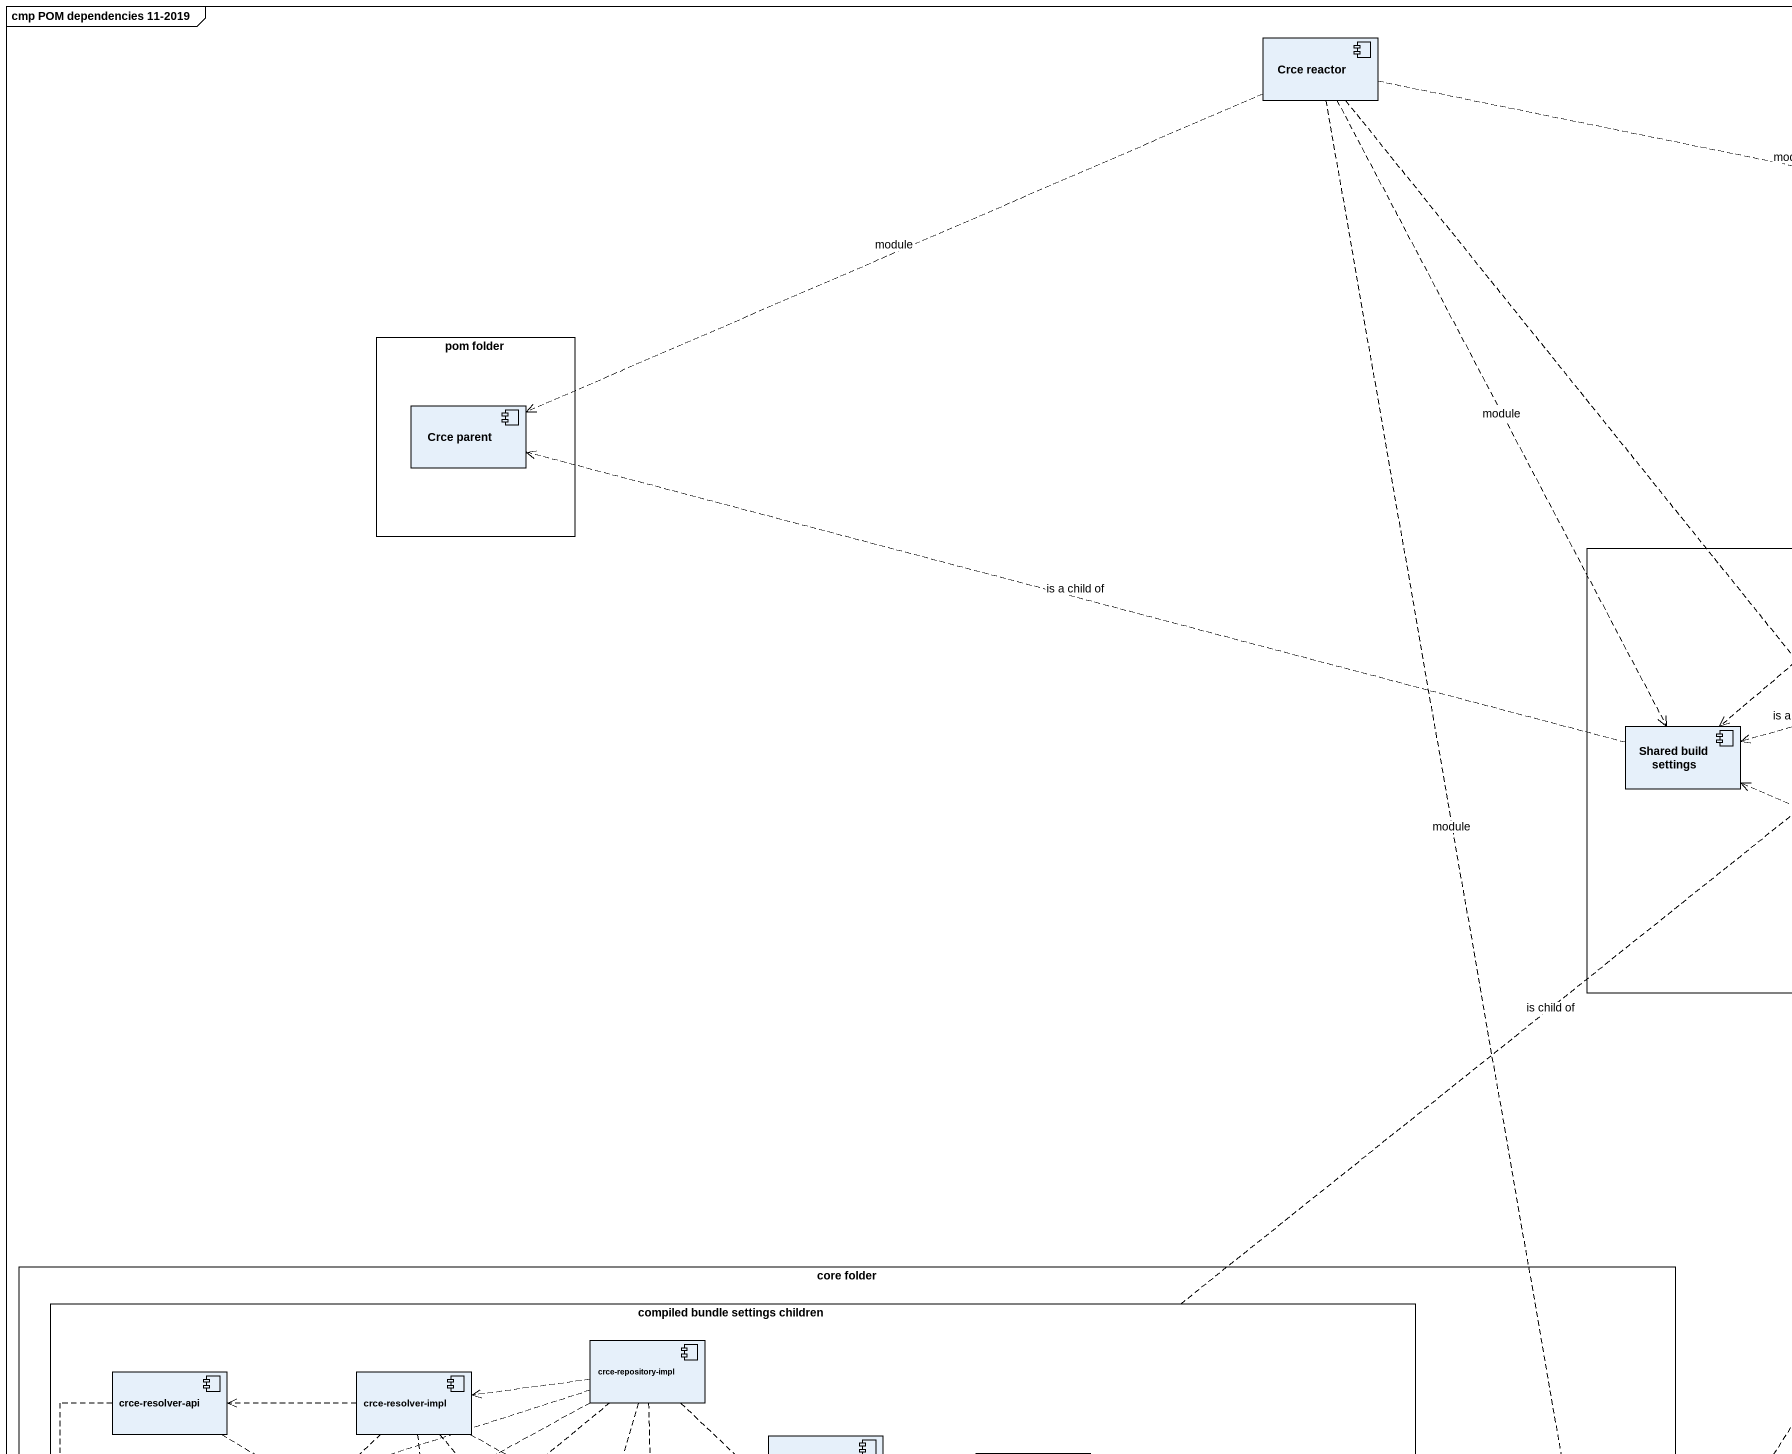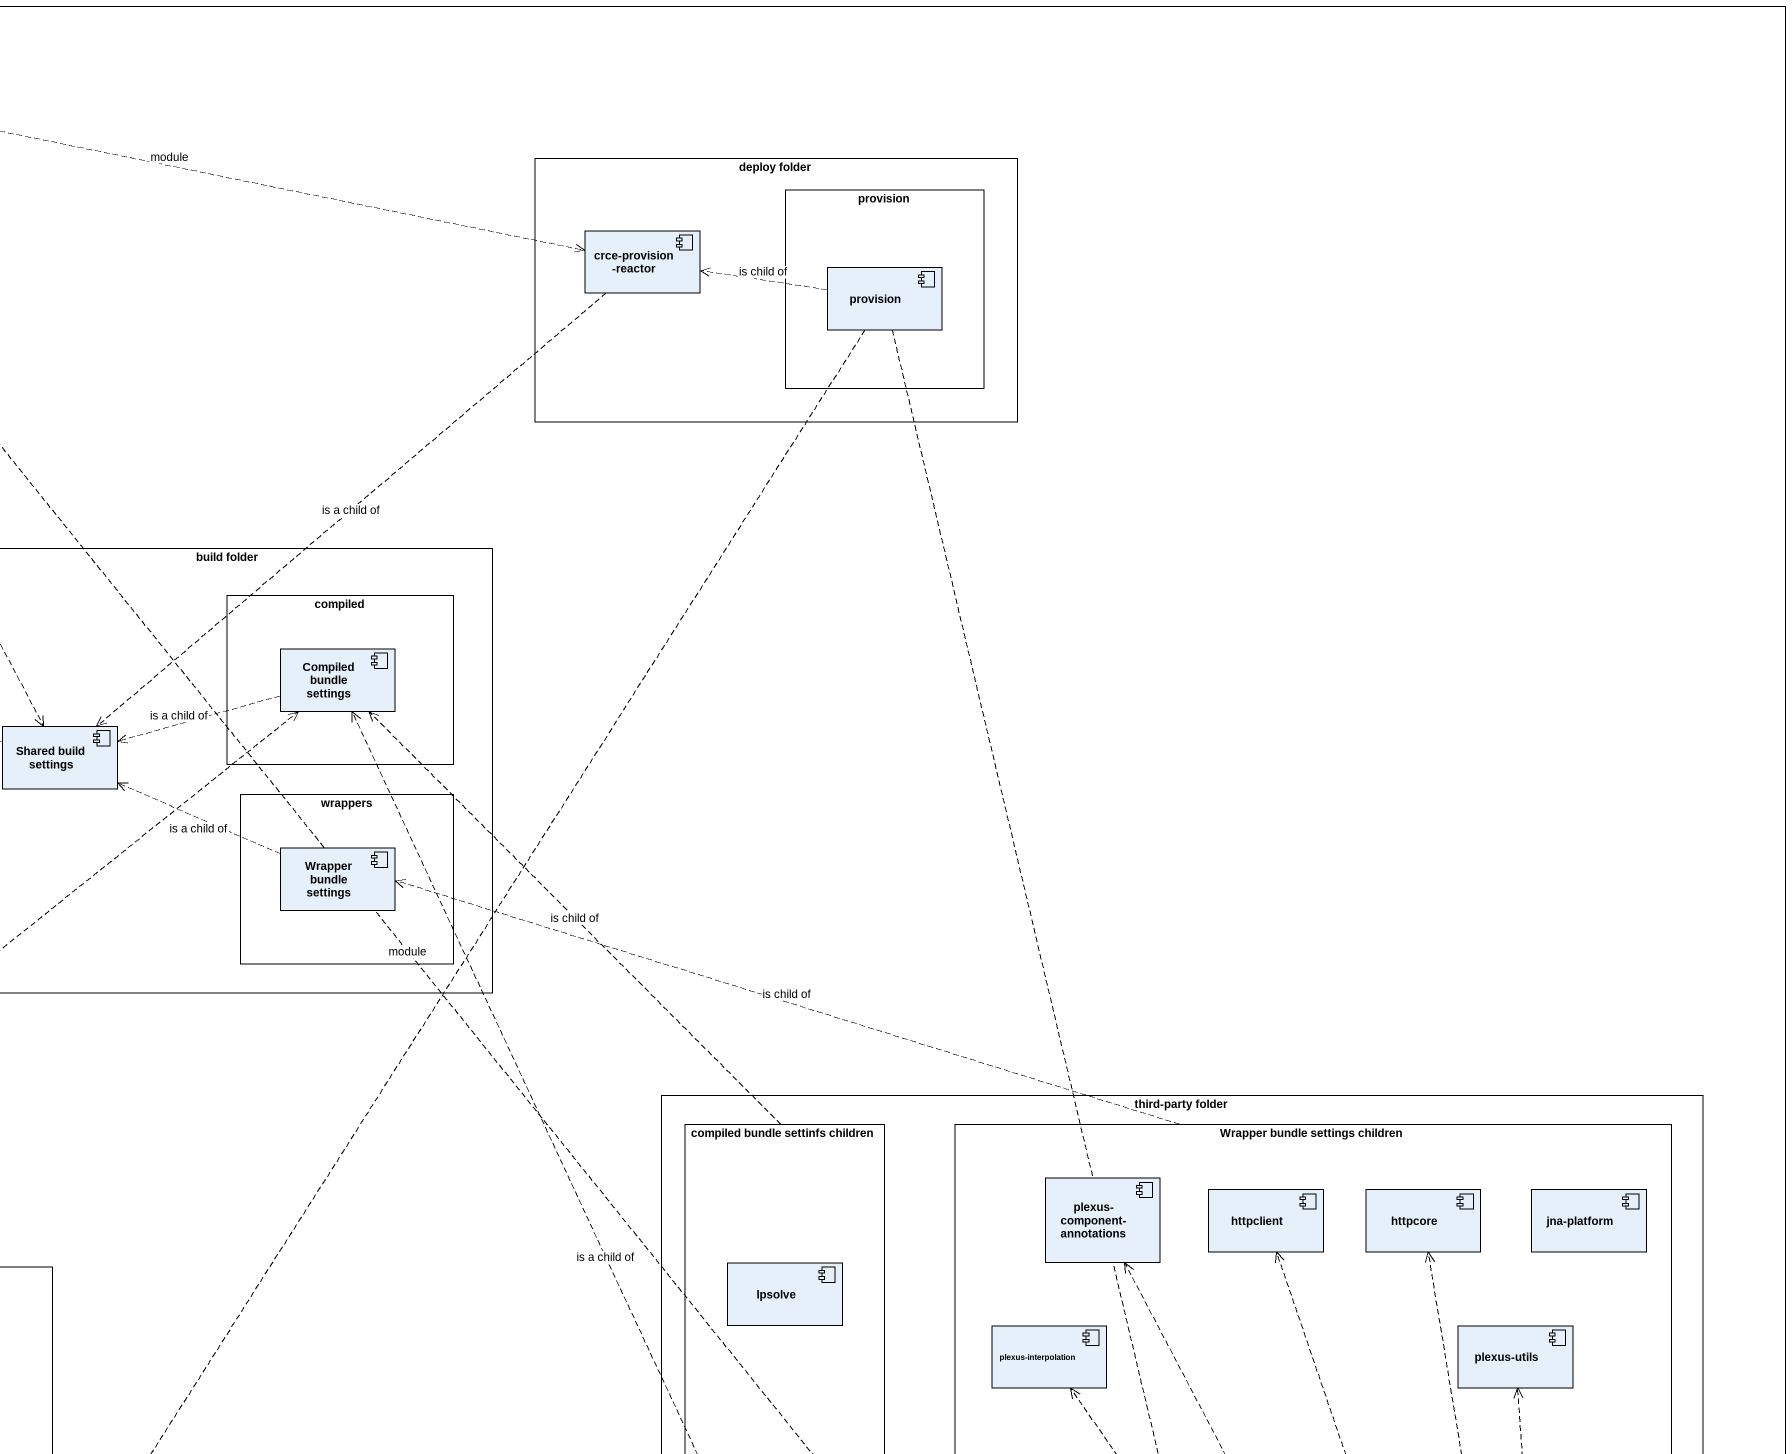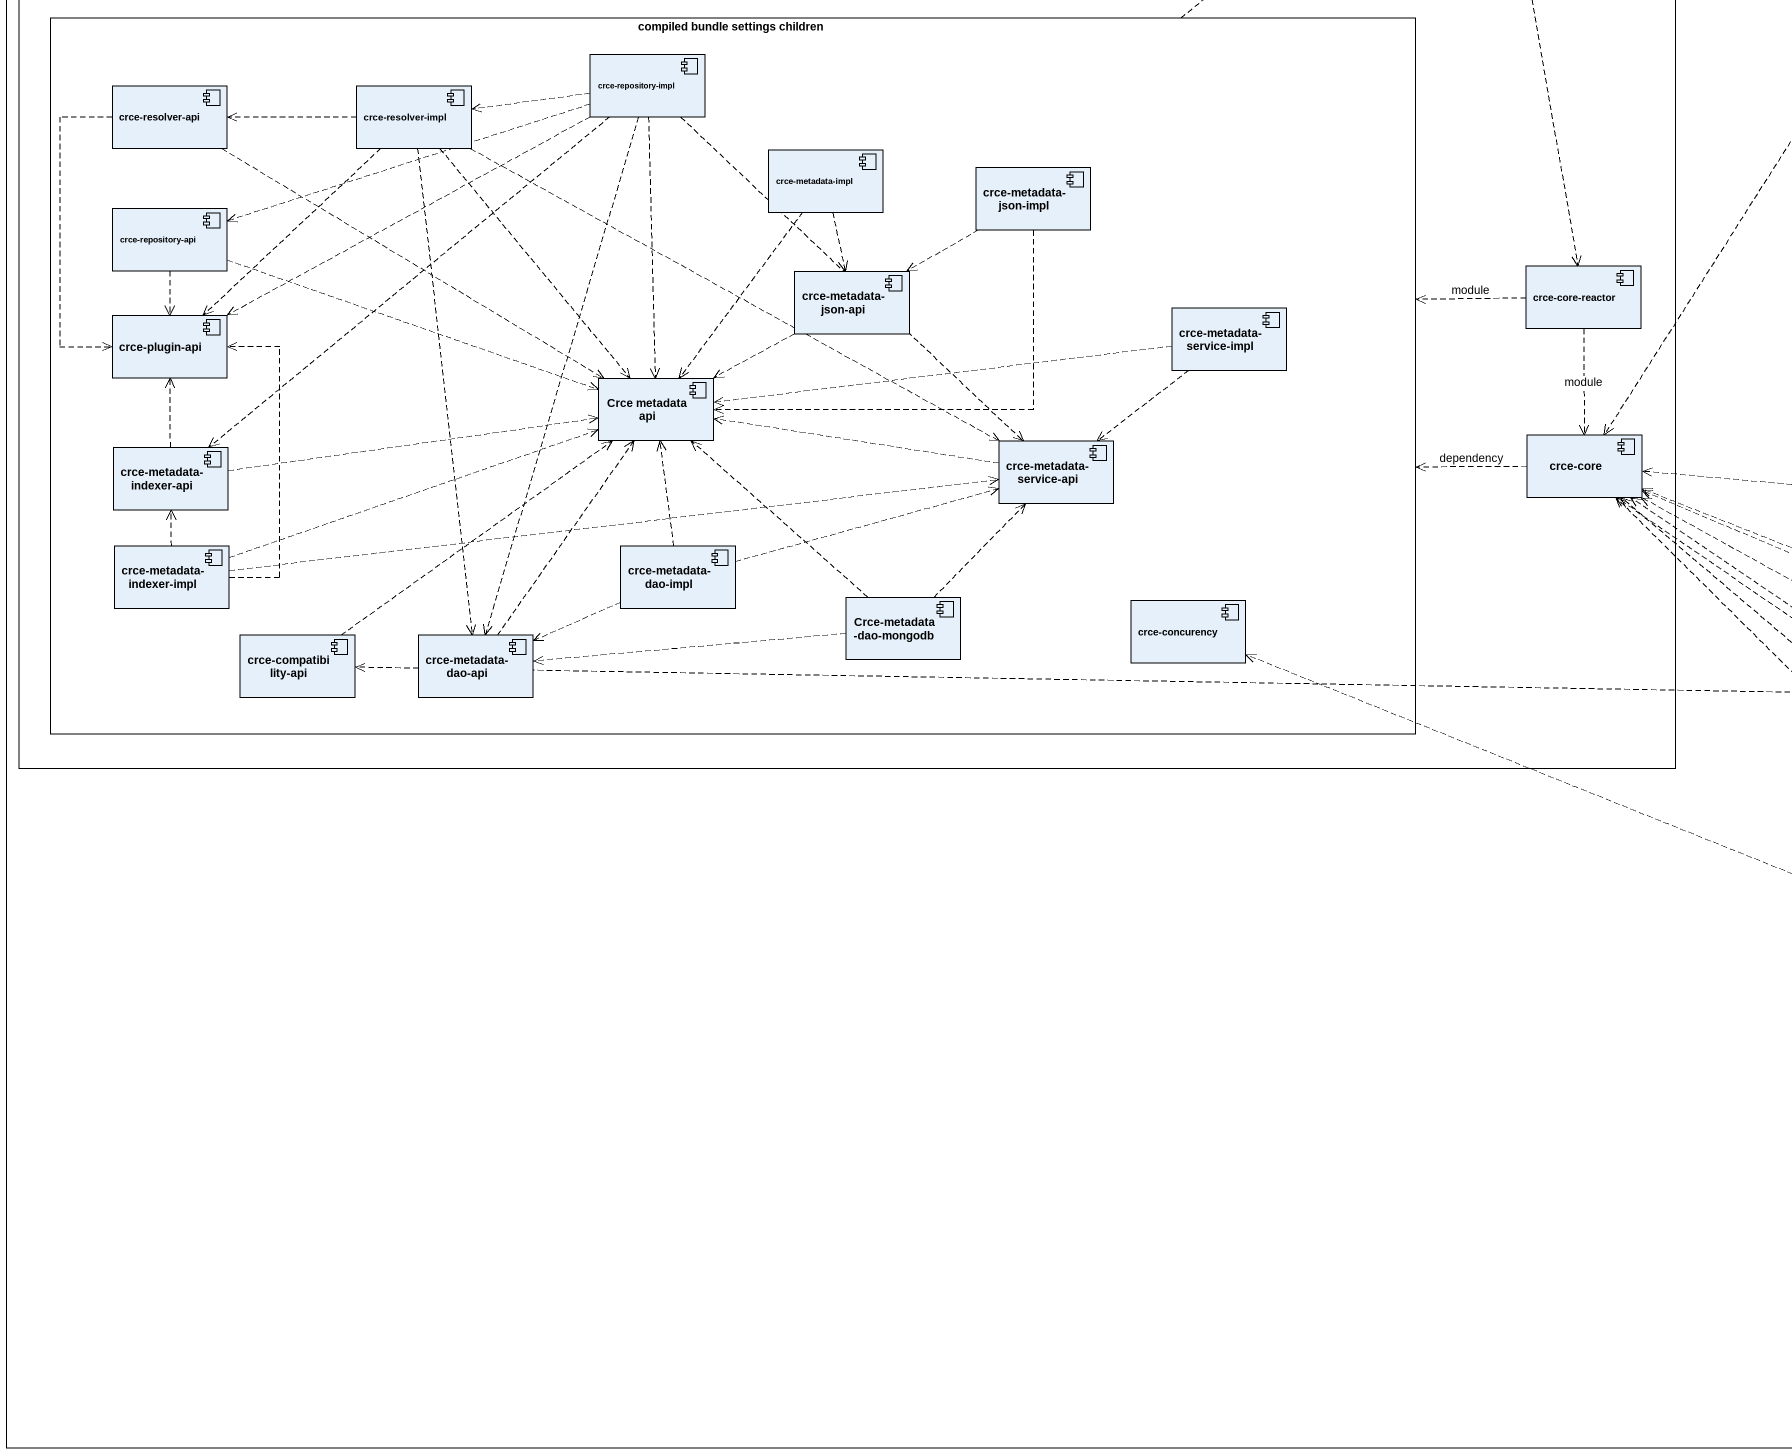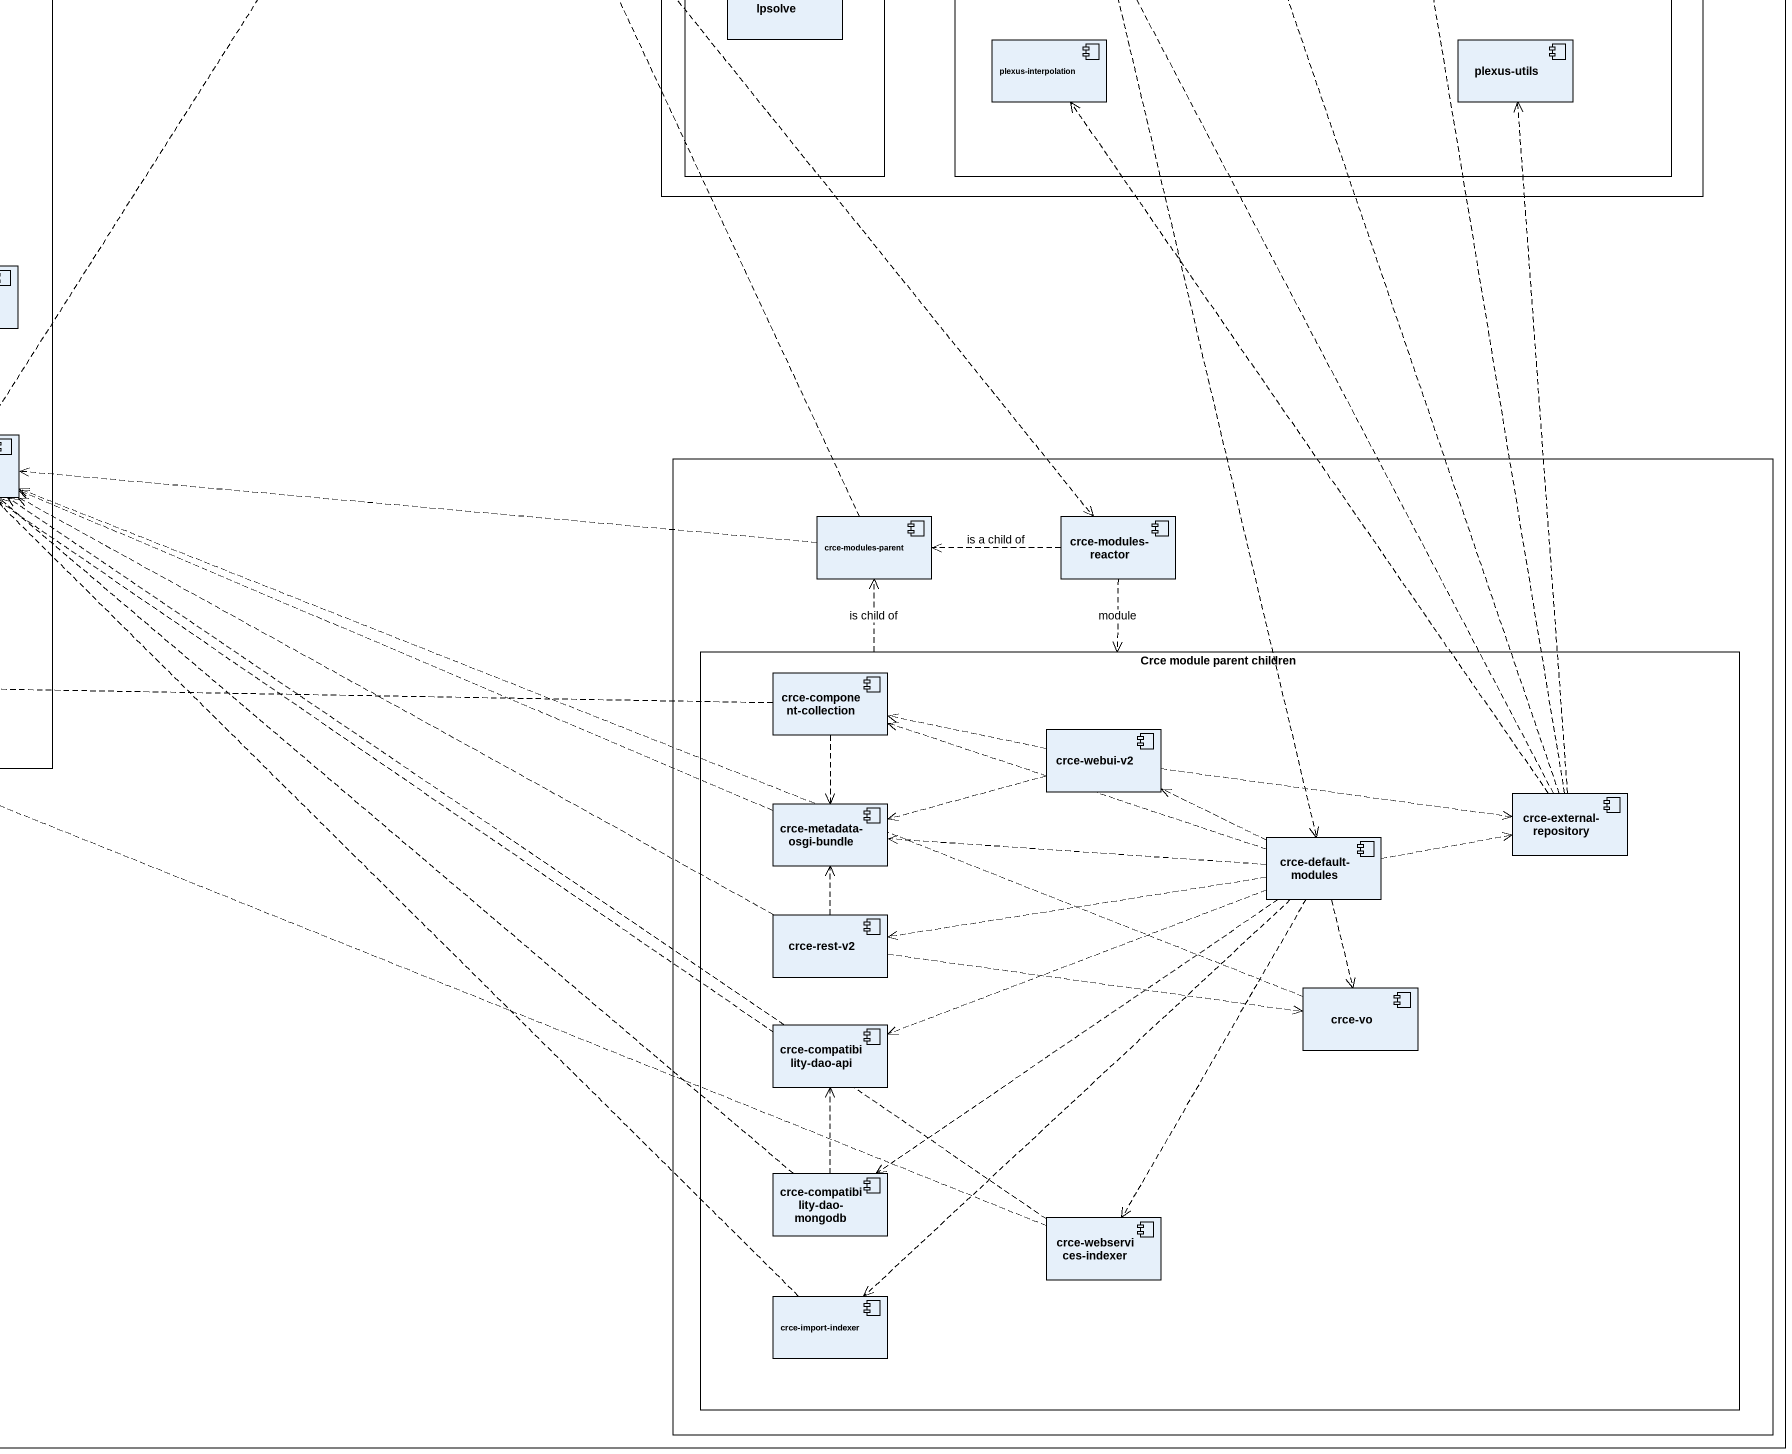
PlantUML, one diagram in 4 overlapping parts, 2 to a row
@startuml
mainframe cmp POM dependencies 11-2019
component "Crce reactor" as Crce_reactor
rectangle "deploy folder" as deploy_folder {
  rectangle provision {
    component "provision" as provision_2
  }
  component "crce-provision-reactor" as crce_provision_reactor
}
rectangle "pom folder" as pom_folder {
  component "Crce parent" as Crce_parent
}
rectangle "build folder" as build_folder {
  rectangle compiled {
    component "Compiled bundle settings" as Compiled_bundle_settings
  }
  component "Shared build settings" as Shared_build_settings
  rectangle wrappers {
    component "Wrapper bundle settings" as Wrapper_bundle_settings
  }
}
rectangle "third-party folder" as third_party_folder {
  rectangle "compiled bundle settinfs children" as compiled_bundle_settinfs {
    component lpsolve
  }
  rectangle "Wrapper bundle settings children" as Wrapper_bundle_settings_2 {
    component "plexus-component-annotations" as plexus_component_annotations
    component httpclient
    component httpcore
    component "jna-platform" as jna_platform
    component "plexus-interpolation" as plexus_interpolation
    component "plexus-utils" as plexus_utils
  }
}
rectangle "core folder" as core_folder {
  rectangle "compiled bundle settings children" as compiled_bundle_settings {
    component "crce-resolver-api" as crce_resolver_api
    component "crce-resolver-impl" as crce_resolver_impl
    component "crce-repository-impl" as crce_repository_impl
    component "crce-metadata-impl" as crce_metadata_impl
    component "crce-metadata-json-impl" as crce_metadata_json_impl
    component "crce-repository-api" as crce_repository_api
    component "crce-metadata-json-api" as crce_metadata_json_api
    component "crce-plugin-api" as crce_plugin_api
    component "crce-metadata-service-impl" as crce_metadata_service_impl
    component "Crce metadata api" as Crce_metadata_api
    component "crce-metadata-indexer-api" as crce_metadata_indexer_api
    component "crce-metadata-service-api" as crce_metadata_service_api
    component "crce-metadata-indexer-impl" as crce_metadata_indexer_impl
    component "crce-metadata-dao-impl" as crce_metadata_dao_impl
    component "Crce-metadata-dao-mongodb" as Crce_metadata_dao_mongodb
    component "crce-concurency" as crce_concurency
    component "crce-compatibility-api" as crce_compatibility_api
    component "crce-metadata-dao-api" as crce_metadata_dao_api
  }
  component "crce-core-reactor" as crce_core_reactor
  component "crce-core" as crce_core
}
rectangle " " as rectangle1 {
  component "crce-modules-parent" as crce_modules_parent
  component "crce-modules-reactor" as crce_modules_reactor
  rectangle "Crce module parent children" as Crce_module_parent_children {
    component "crce-component-collection" as crce_component_collection
    component "crce-webui-v2" as crce_webui_v2
    component "crce-external-repository" as crce_external_repository
    component "crce-metadata-osgi-bundle" as crce_metadata_osgi_bundle
    component "crce-default-modules" as crce_default_modules
    component "crce-rest-v2" as crce_rest_v2
    component "crce-vo" as crce_vo
    component "crce-compatibility-dao-api" as crce_compatibility_dao_api
    component "crce-compatibility-dao-mongodb" as crce_compatibility_dao
    component "crce-webservices-indexer" as crce_webservices_indexer
    component "crce-import-indexer" as crce_import_indexer
  }
}
Crce_reactor .right.> crce_provision_reactor : module
Crce_reactor .left.> Crce_parent : module
Crce_reactor ..> Shared_build_settings : module
Crce_reactor ..> crce_core_reactor : module
Crce_reactor ..> crce_modules_reactor : module
crce_provision_reactor ..> Shared_build_settings : is a child of
provision_2 .left.> crce_provision_reactor : is child of
provision_2 ..> crce_core
provision_2 ..> crce_default_modules
Compiled_bundle_settings .left.> Shared_build_settings : is a child of
Shared_build_settings .left.> Crce_parent : is a child of
Wrapper_bundle_settings .left.> Shared_build_settings : is a child of
compiled_bundle_settinfs .up.> Compiled_bundle_settings : is child of
Wrapper_bundle_settings_2 .left.> Wrapper_bundle_settings : is child of
compiled_bundle_settings .up.> Compiled_bundle_settings : is child of
crce_resolver_api ..> crce_plugin_api
crce_resolver_api ..> Crce_metadata_api
crce_resolver_impl .left.> crce_resolver_api
crce_resolver_impl ..> crce_plugin_api
crce_resolver_impl ..> Crce_metadata_api
crce_resolver_impl .right.> crce_metadata_service_api
crce_resolver_impl ..> crce_metadata_dao_api
crce_repository_impl .left.> crce_resolver_impl
crce_repository_impl .left.> crce_repository_api
crce_repository_impl .left.> crce_plugin_api
crce_repository_impl ..> Crce_metadata_api
crce_repository_impl ..> crce_metadata_indexer_api
crce_repository_impl ..> crce_metadata_service_api
crce_repository_impl ..> crce_metadata_dao_api
crce_metadata_impl ..> crce_metadata_json_api
crce_metadata_impl ..> Crce_metadata_api
crce_metadata_json_impl .left.> crce_metadata_json_api
crce_metadata_json_impl .left.> Crce_metadata_api
crce_repository_api ..> crce_plugin_api
crce_repository_api .right.> Crce_metadata_api
crce_metadata_json_api .left.> Crce_metadata_api
crce_core_reactor .left.> compiled_bundle_settings : module
crce_core_reactor ..> crce_core : module
crce_metadata_service_impl .left.> Crce_metadata_api
crce_metadata_service_impl ..> crce_metadata_service_api
crce_metadata_indexer_api .up.> crce_plugin_api
crce_metadata_indexer_api .right.> Crce_metadata_api
crce_metadata_service_api .left.> Crce_metadata_api
crce_core .left.> compiled_bundle_settings : dependency
crce_modules_parent .up.> Compiled_bundle_settings : is a child of
crce_modules_parent .left.> crce_core
crce_modules_reactor .left.> crce_modules_parent : is a child of
crce_modules_reactor ..> Crce_module_parent_children : module
crce_metadata_indexer_impl .up.> crce_plugin_api
crce_metadata_indexer_impl .right.> Crce_metadata_api
crce_metadata_indexer_impl .up.> crce_metadata_indexer_api
crce_metadata_indexer_impl .right.> crce_metadata_service_api
crce_metadata_dao_impl .up.> Crce_metadata_api
crce_metadata_dao_impl .right.> crce_metadata_service_api
crce_metadata_dao_impl .left.> crce_metadata_dao_api
Crce_metadata_dao_mongodb .up.> Crce_metadata_api
Crce_metadata_dao_mongodb .up.> crce_metadata_service_api
Crce_metadata_dao_mongodb .left.> crce_metadata_dao_api
crce_compatibility_api .up.> Crce_metadata_api
crce_metadata_dao_api .up.> Crce_metadata_api
Crce_module_parent_children .up.> crce_modules_parent : is child of
crce_component_collection .left.> crce_compatibility_api
crce_component_collection ..> crce_metadata_osgi_bundle
crce_webui_v2 .left.> crce_component_collection
crce_webui_v2 .right.> crce_external_repository
crce_webui_v2 .left.> crce_metadata_osgi_bundle
crce_external_repository .up.> plexus_component_annotations
crce_external_repository .up.> httpclient
crce_external_repository .up.> httpcore
crce_external_repository .up.> plexus_interpolation
crce_external_repository .up.> plexus_utils
crce_metadata_osgi_bundle .left.> crce_core
crce_default_modules .left.> crce_component_collection
crce_default_modules .left.> crce_webui_v2
crce_default_modules .right.> crce_external_repository
crce_default_modules .left.> crce_metadata_osgi_bundle
crce_default_modules .left.> crce_rest_v2
crce_default_modules ..> crce_vo
crce_default_modules .left.> crce_compatibility_dao_api
crce_default_modules ..> crce_compatibility_dao
crce_default_modules ..> crce_webservices_indexer
crce_default_modules ..> crce_import_indexer
crce_rest_v2 .left.> crce_core
crce_rest_v2 .up.> crce_metadata_osgi_bundle
crce_rest_v2 .right.> crce_vo
crce_vo .left.> crce_core
crce_compatibility_dao_api .up.> crce_core
crce_compatibility_dao .up.> crce_core
crce_compatibility_dao .up.> crce_compatibility_dao_api
crce_webservices_indexer .up.> crce_core
crce_webservices_indexer .left.> crce_concurency
crce_import_indexer .up.> crce_core
@enduml
